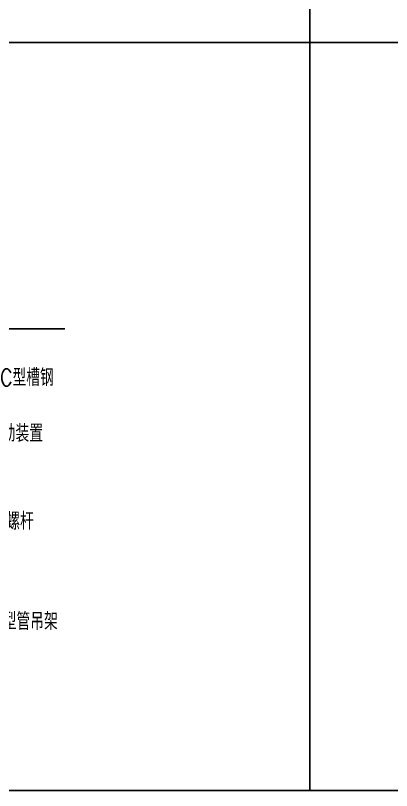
# Model space of a CAD drawing. Extents: x 1031190 to 1725648, y 733081 to 1571294.
# Drawn here: x 1141973 to 1150721, y 1205508 to 1223556 of the extents above; entities that cross this region are included whole.
import ezdxf

# ---------------------------------------------------------------- set-up
doc = ezdxf.new("R2010")
doc.units = 0
doc.header["$LTSCALE"] = 1000
doc.header["$MEASUREMENT"] = 0
doc.layers.add('W_DIM', color=4, linetype='Continuous')
doc.styles.add('wwp100', font='txt.shx', dxfattribs={"width": 0.7, "height": 400, "bigfont": 'hztxt.shx'})

msp = doc.modelspace()

# ---------------------------------------------------------------- linework, layer by layer
at = {"color": 7}
for p, q in [((1148825.2, 1222928.1), (1148825.2, 1241937.5)), ((1124745.7, 1222928.1), (1171562.6, 1222928.1)), ((1148822.8, 1222928.1), (1124745.7, 1222928.1)), ((1148822.8, 1205507.8), (1148822.8, 1222928.1)), ((1148822.8, 1205507.8), (1148822.8, 1222928.1)), ((1148822.8, 1205507.8), (1148822.8, 1222928.1)), ((1171560.2, 1222928.1), (1148825.2, 1222928.1)), ((1124743.3, 1205507.8), (1171560.2, 1205507.8))]:
    msp.add_line(p, q, dxfattribs=at)
at = {"color": 2}
msp.add_line((1130729.1, 1216259.7), (1143121.8, 1216259.7), dxfattribs=at)

# ---------------------------------------------------------------- texts
at = {"layer": 'W_DIM', "color": 7, "style": 'wwp100', "width": 0.8}
for s, p in [('C型槽钢', (1141615.5, 1214926.6)), ('加劲装置', (1141332.1, 1213626.9)), ('支撑螺杆', (1141118.8, 1211580.6)), ('U型管吊架', (1141374.6, 1209248.9))]:
    msp.add_text(s, height=400, dxfattribs=at).set_placement(p)

doc.saveas('drawing.dxf')
